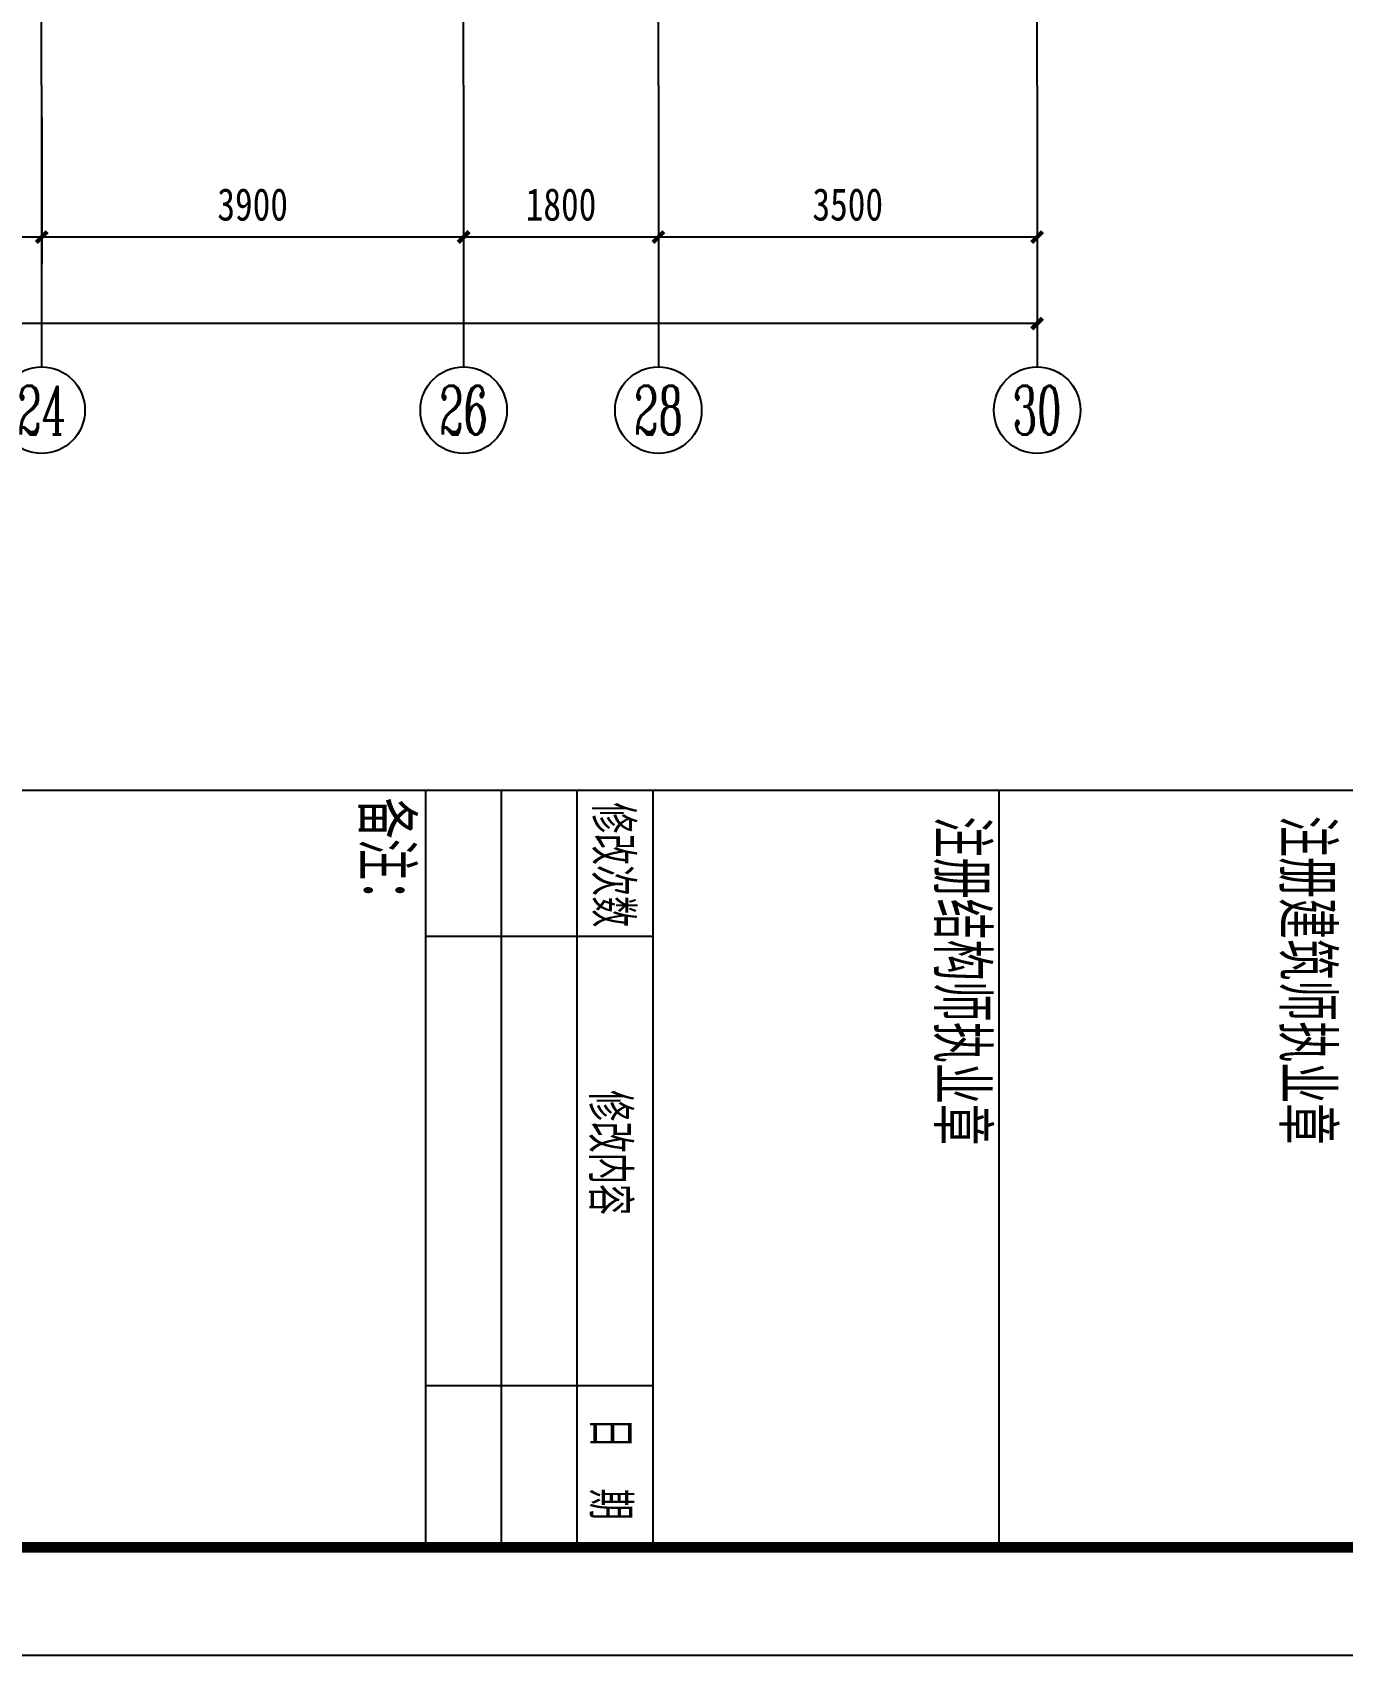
# Model space of a CAD drawing. Extents: x -144902 to 588294, y -160863 to 65494.
# Drawn here: x 135966 to 148074, y -84945 to -69942 of the extents above; entities that cross this region are included whole.
import ezdxf
from ezdxf.enums import TextEntityAlignment as Align

# ---------------------------------------------------------------- set-up
doc = ezdxf.new("R2010")
doc.units = 0
doc.header["$LTSCALE"] = 100
doc.linetypes.add('ACAD_ISO04W100', pattern=[30.5, 24, -3, 0.5, -3])
doc.layers.get('0').update_dxf_attribs({"linetype": 'CONTINUOUS'})
doc.layers.get('Defpoints').update_dxf_attribs({"linetype": 'CONTINUOUS'})
for name, color, linetype in [('1508', 2, 'CONTINUOUS'), ('AXIS', 3, 'CONTINUOUS'), ('AXIS_TEXT', 7, 'CONTINUOUS'), ('DOTE', 253, 'ACAD_ISO04W100'), ('HATCH', 254, 'CONTINUOUS'), ('PUB_TITLE', 4, 'CONTINUOUS'), ('tk', 7, 'CONTINUOUS')]:
    doc.layers.add(name, color=color, linetype=linetype)
doc.styles.add('_HZTXT', font='complex.shx', dxfattribs={"width": 0.7, "bigfont": 'tssdchn.shx'})
doc.styles.add('COMPLEX', font='COMPLEX')
doc.styles.add('DIM_FONT', font='SIMHEI.TTF', dxfattribs={"width": 0.8})
doc.styles.add('HZTXT2', font='tssdeng.shx', dxfattribs={"width": 0.7, "bigfont": 'tssdchn.shx'})
doc.dimstyles.new('DIMN', dxfattribs={"dimtxt": 300, "dimasz": 100, "dimexe": 250, "dimexo": 300, "dimgap": 150, "dimtad": 1, "dimdec": 0, "dimzin": 0, "dimdsep": 46, "dimtxsty": 'DIM_FONT', "dimblk": 'ARCHTICK', "dimcen": 0.09, "dimclrt": 7, "dimazin": 2, "dimtfac": 1, "dimtdec": 0, "dimtix": 1, "dimtmove": 2, "dimatfit": 3, "dimfxl": 1, "dimtolj": 1, "dimtzin": 0, "dimarcsym": 0})

# ---------------------------------------------------------------- blocks, each defined once
blk = doc.blocks.new('A1tk')
at = {"layer": 'PUB_TITLE'}
for p, q in [((76100, 44732), (83100, 44732)), ((76100, 41532), (83100, 41532)), ((77453, 41532), (77453, 39432)), ((81606, 41532), (81606, 39432)), ((76100, 40832), (83100, 40832)), ((76100, 40132), (83100, 40132)), ((76100, 39432), (83100, 39432))]:
    blk.add_line(p, q, dxfattribs=at)
at = {"layer": 'tk'}
blk.add_line((76100, 1000), (76100, 58400), dxfattribs=at)
at = {"layer": 'tk', "color": 5}
blk.add_lwpolyline([(0, 0), (0, 59400), (84100, 59400), (84100, 0)], close=True, dxfattribs=at)
at = {"layer": 'tk', "const_width": 100}
blk.add_lwpolyline([(2500, 1000), (83100, 1000), (83100, 58400), (2500, 58400)], close=True, dxfattribs=at)
at = {"layer": 'PUB_TITLE', "style": 'HZTXT2', "width": 0.8}
for s, height, p in [('注册建筑师执业章', 500, (77857, 47602)), ('注册结构师执业章', 500, (77863, 44409)), ('修改次数', 380, (76792, 41181)), ('修改内容', 380, (79452, 41154)), ('日  期', 380, (82372, 41154)), ('备注：', 500, (76740, 39089))]:
    blk.add_text(s, height=height, dxfattribs=at).set_placement(p, align=Align.MIDDLE)
blk = doc.blocks.new('_ArchTick')
at = {"color": 0, "linetype": 'ByBlock', "const_width": 0.4}
blk.add_lwpolyline([(-0.5, -0.5), (0.5, 0.5)], dxfattribs=at)
blk = doc.blocks.new('*D1591')
at = {"layer": 'AXIS', "color": 0, "lineweight": -2}
for p, q in [((4027, 3103), (4027, 950)), ((43127, 3103), (43127, 950)), ((43127, 1200), (4027, 1200))]:
    blk.add_line(p, q, dxfattribs=at)
at = {"layer": 'Defpoints', "color": 0}
for p in [(4027, 3403), (43127, 3403), (4027, 1200)]:
    blk.add_point(p, dxfattribs=at)
at = {"layer": 'AXIS', "color": 0, "lineweight": -2, "xscale": 100, "yscale": 100, "zscale": 100, "rotation": 180}
blk.add_blockref('_ArchTick', (4027, 1200), dxfattribs=at)
at = {"layer": 'AXIS', "color": 0, "lineweight": -2, "xscale": 100, "yscale": 100, "zscale": 100}
blk.add_blockref('_ArchTick', (43127, 1200), dxfattribs=at)
at = {"layer": 'AXIS', "color": 7, "insert": (23577, 1500), "char_height": 300, "attachment_point": 5, "style": 'DIM_FONT'}
blk.add_mtext('\\A1;39100', dxfattribs=at)
blk = doc.blocks.new('*D1592')
at = {"layer": 'AXIS', "color": 0, "lineweight": -2}
for p, q in [((39627, 3103), (39627, 1750)), ((43127, 3103), (43127, 1750)), ((43127, 2000), (39627, 2000))]:
    blk.add_line(p, q, dxfattribs=at)
at = {"layer": 'Defpoints', "color": 0}
for p in [(39627, 3403), (43127, 3403), (39627, 2000)]:
    blk.add_point(p, dxfattribs=at)
at = {"layer": 'AXIS', "color": 0, "lineweight": -2, "xscale": 100, "yscale": 100, "zscale": 100, "rotation": 180}
blk.add_blockref('_ArchTick', (39627, 2000), dxfattribs=at)
at = {"layer": 'AXIS', "color": 0, "lineweight": -2, "xscale": 100, "yscale": 100, "zscale": 100}
blk.add_blockref('_ArchTick', (43127, 2000), dxfattribs=at)
at = {"layer": 'AXIS', "color": 7, "insert": (41377, 2300), "char_height": 300, "attachment_point": 5, "style": 'DIM_FONT'}
blk.add_mtext('\\A1;3500', dxfattribs=at)
blk = doc.blocks.new('*D1593')
at = {"layer": 'AXIS', "color": 0, "lineweight": -2}
for p, q in [((37827, 3103), (37827, 1750)), ((39627, 3103), (39627, 1750)), ((39627, 2000), (37827, 2000))]:
    blk.add_line(p, q, dxfattribs=at)
at = {"layer": 'Defpoints', "color": 0}
for p in [(37827, 3403), (39627, 3403), (37827, 2000)]:
    blk.add_point(p, dxfattribs=at)
at = {"layer": 'AXIS', "color": 0, "lineweight": -2, "xscale": 100, "yscale": 100, "zscale": 100, "rotation": 180}
blk.add_blockref('_ArchTick', (37827, 2000), dxfattribs=at)
at = {"layer": 'AXIS', "color": 0, "lineweight": -2, "xscale": 100, "yscale": 100, "zscale": 100}
blk.add_blockref('_ArchTick', (39627, 2000), dxfattribs=at)
at = {"layer": 'AXIS', "color": 7, "insert": (38727, 2300), "char_height": 300, "attachment_point": 5, "style": 'DIM_FONT'}
blk.add_mtext('\\A1;1800', dxfattribs=at)
blk = doc.blocks.new('*D1594')
at = {"layer": 'AXIS', "color": 0, "lineweight": -2}
for p, q in [((33927, 3103), (33927, 1750)), ((37827, 3103), (37827, 1750)), ((37827, 2000), (33927, 2000))]:
    blk.add_line(p, q, dxfattribs=at)
at = {"layer": 'Defpoints', "color": 0}
for p in [(33927, 3403), (37827, 3403), (33927, 2000)]:
    blk.add_point(p, dxfattribs=at)
at = {"layer": 'AXIS', "color": 0, "lineweight": -2, "xscale": 100, "yscale": 100, "zscale": 100, "rotation": 180}
blk.add_blockref('_ArchTick', (33927, 2000), dxfattribs=at)
at = {"layer": 'AXIS', "color": 0, "lineweight": -2, "xscale": 100, "yscale": 100, "zscale": 100}
blk.add_blockref('_ArchTick', (37827, 2000), dxfattribs=at)
at = {"layer": 'AXIS', "color": 7, "insert": (35877, 2300), "char_height": 300, "attachment_point": 5, "style": 'DIM_FONT'}
blk.add_mtext('\\A1;3900', dxfattribs=at)
blk = doc.blocks.new('*D1595')
at = {"layer": 'AXIS', "color": 0, "lineweight": -2}
for p, q in [((32427, 3103), (32427, 1750)), ((33927, 3103), (33927, 1750)), ((33927, 2000), (32427, 2000))]:
    blk.add_line(p, q, dxfattribs=at)
at = {"layer": 'Defpoints', "color": 0}
for p in [(32427, 3403), (33927, 3403), (32427, 2000)]:
    blk.add_point(p, dxfattribs=at)
at = {"layer": 'AXIS', "color": 0, "lineweight": -2, "xscale": 100, "yscale": 100, "zscale": 100, "rotation": 180}
blk.add_blockref('_ArchTick', (32427, 2000), dxfattribs=at)
at = {"layer": 'AXIS', "color": 0, "lineweight": -2, "xscale": 100, "yscale": 100, "zscale": 100}
blk.add_blockref('_ArchTick', (33927, 2000), dxfattribs=at)
at = {"layer": 'AXIS', "color": 7, "insert": (33177, 2300), "char_height": 300, "attachment_point": 5, "style": 'DIM_FONT'}
blk.add_mtext('\\A1;1500', dxfattribs=at)
blk = doc.blocks.new('_AXISO')
blk.add_circle((0, 0), 0.5)
at = {"layer": 'AXIS_TEXT', "style": 'COMPLEX', "width": 1.041667}
blk.add_attdef('A', text='', height=0.56, dxfattribs=at).set_placement((-0.25, -0.28), (0.25, -0.28), align=Align.FIT)
blk = doc.blocks.new('2012122711173158')
at = {"layer": 'AXIS'}
for p, q in [((33926.8, 3402.6, 0), (33926.8, 800, 0)), ((37826.8, 3402.6, 0), (37826.8, 800, 0)), ((39626.8, 3402.6, 0), (39626.8, 800, 0)), ((43126.8, 3402.6, 0), (43126.8, 800, 0))]:
    blk.add_line(p, q, dxfattribs=at)
at = {"layer": 'DOTE'}
for p, q in [((33926.8, 3402.6, 0), (33926.8, 22802.6, 0)), ((43126.8, 3402.6, 0), (43126.8, 22802.6, 0)), ((37826.8, 3402.6, 0), (37826.8, 16202.6, 0)), ((39626.8, 3402.6, 0), (39626.8, 14902.6, 0))]:
    blk.add_line(p, q, dxfattribs=at)
at = {"layer": 'AXIS'}
ref = blk.add_blockref('_AXISO', (33926.8, 400, 0), dxfattribs=dict(at, xscale=800, yscale=800, zscale=800))
ref.add_attrib('A', '24', dxfattribs={"layer": 'AXIS_TEXT', "height": 452.55, "style": '_HZTXT', "width": 0.583333}).set_placement((33700.5, 173.7, 0), (34153.1, 173.7, 0), align=Align.FIT)
ref = blk.add_blockref('_AXISO', (37826.8, 400, 0), dxfattribs=dict(at, xscale=800, yscale=800, zscale=800))
ref.add_attrib('A', '26', dxfattribs={"layer": 'AXIS_TEXT', "height": 452.55, "style": '_HZTXT', "width": 0.617647}).set_placement((37600.5, 173.7, 0), (38053.1, 173.7, 0), align=Align.FIT)
ref = blk.add_blockref('_AXISO', (39626.8, 400, 0), dxfattribs=dict(at, xscale=800, yscale=800, zscale=800))
ref.add_attrib('A', '28', dxfattribs={"layer": 'AXIS_TEXT', "height": 452.55, "style": '_HZTXT', "width": 0.617647}).set_placement((39400.5, 173.7, 0), (39853.1, 173.7, 0), align=Align.FIT)
ref = blk.add_blockref('_AXISO', (43126.8, 400, 0), dxfattribs=dict(at, xscale=800, yscale=800, zscale=800))
ref.add_attrib('A', '30', dxfattribs={"layer": 'AXIS_TEXT', "height": 452.55, "style": '_HZTXT', "width": 0.636364}).set_placement((42900.5, 173.7, 0), (43353.1, 173.7, 0), align=Align.FIT)
for p1, p2, distance, picture, middle in [((43126.8, 3402.6, 0), (4026.8, 3402.6, 0), 2202.6, '*D1591', (23576.8, 1500, 0)), ((33926.8, 3402.6, 0), (32426.8, 3402.6, 0), 1402.6, '*D1595', (33176.8, 2300, 0)), ((37826.8, 3402.6, 0), (33926.8, 3402.6, 0), 1402.6, '*D1594', (35876.8, 2300, 0)), ((39626.8, 3402.6, 0), (37826.8, 3402.6, 0), 1402.6, '*D1593', (38726.8, 2300, 0)), ((43126.8, 3402.6, 0), (39626.8, 3402.6, 0), 1402.6, '*D1592', (41376.8, 2300, 0))]:
    dim = blk.add_aligned_dim(p1=p1, p2=p2, distance=distance, dimstyle='DIMN', dxfattribs=at)
    dim.commit()
    dim.dimension.update_dxf_attribs({"geometry": picture, "text_midpoint": middle})

msp = doc.modelspace()

# ---------------------------------------------------------------- block references
at = {"layer": '1508', "rotation": 270}
msp.add_blockref('A1tk', (100166.634, -844.592), dxfattribs=at)
at = {"layer": 'HATCH'}
msp.add_blockref('2012122711173158', (102124.361, -73832.889), dxfattribs=at)

doc.saveas('drawing.dxf')
